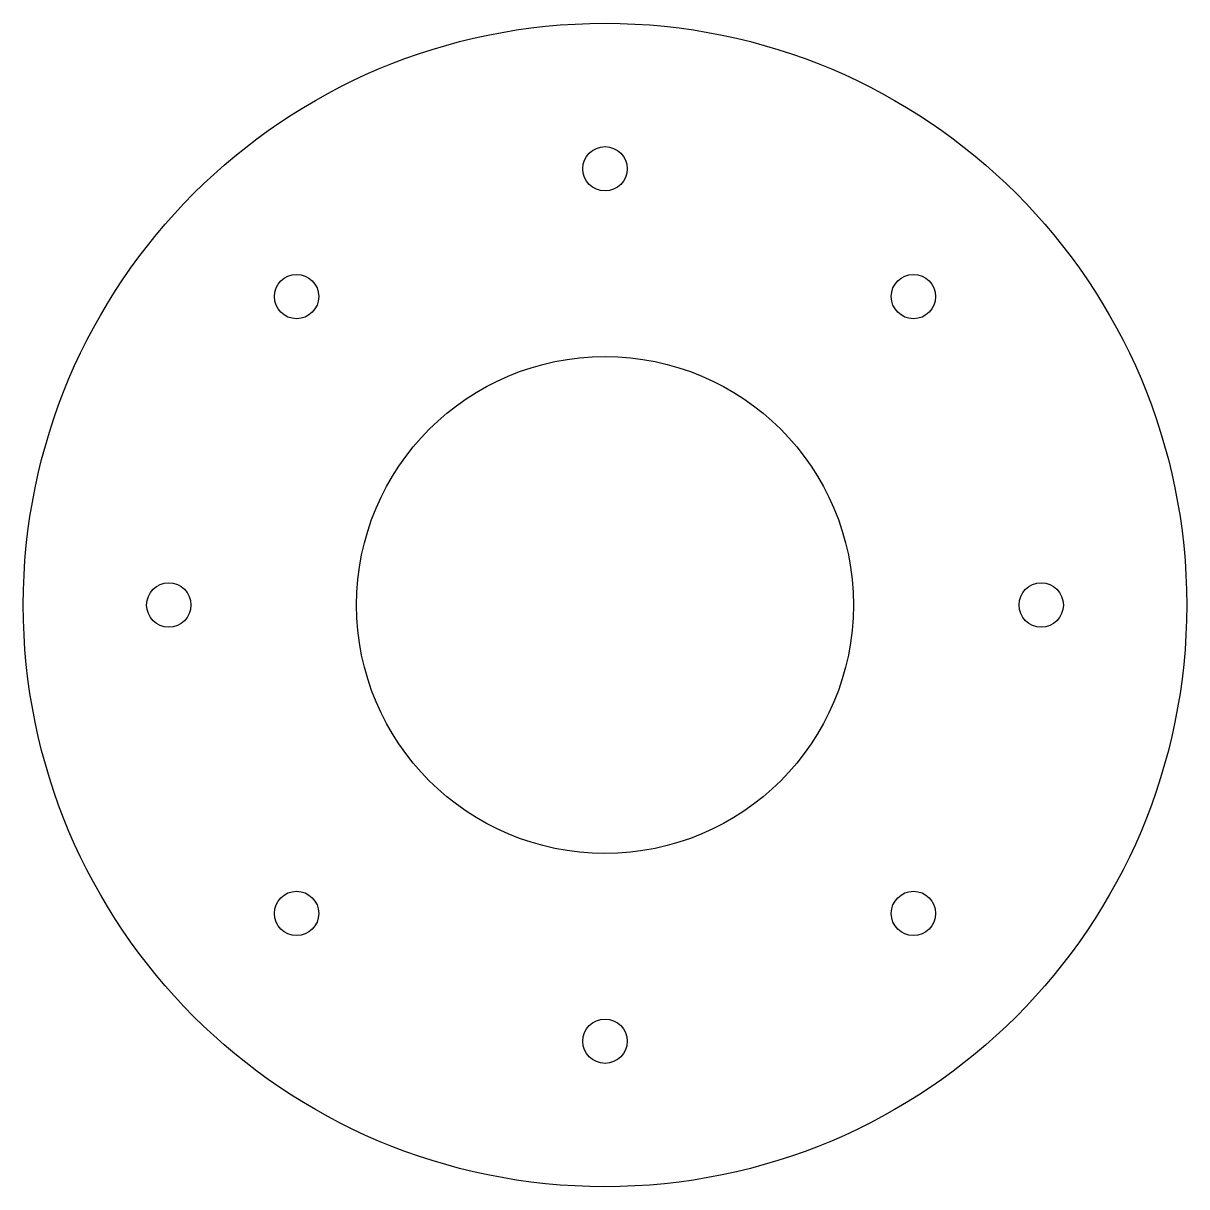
# Model space of a CAD drawing. Header units: millimetres. Extents: x -59 to 59, y -59 to 59.
import ezdxf

# ---------------------------------------------------------------- set-up
doc = ezdxf.new("R2010")
doc.units = ezdxf.units.MM

msp = doc.modelspace()

# ---------------------------------------------------------------- linework, layer by layer
for centre, radius in [((0, 0), 59), ((0, 44.24), 2.25), ((-31.28, 31.28), 2.25), ((31.28, 31.28), 2.25), ((0, 0), 25.2), ((-44.24, 0), 2.25), ((44.24, 0), 2.25), ((-31.28, -31.28), 2.25), ((31.28, -31.28), 2.25), ((0, -44.24), 2.25)]:
    msp.add_circle(centre, radius)

doc.saveas('drawing.dxf')
